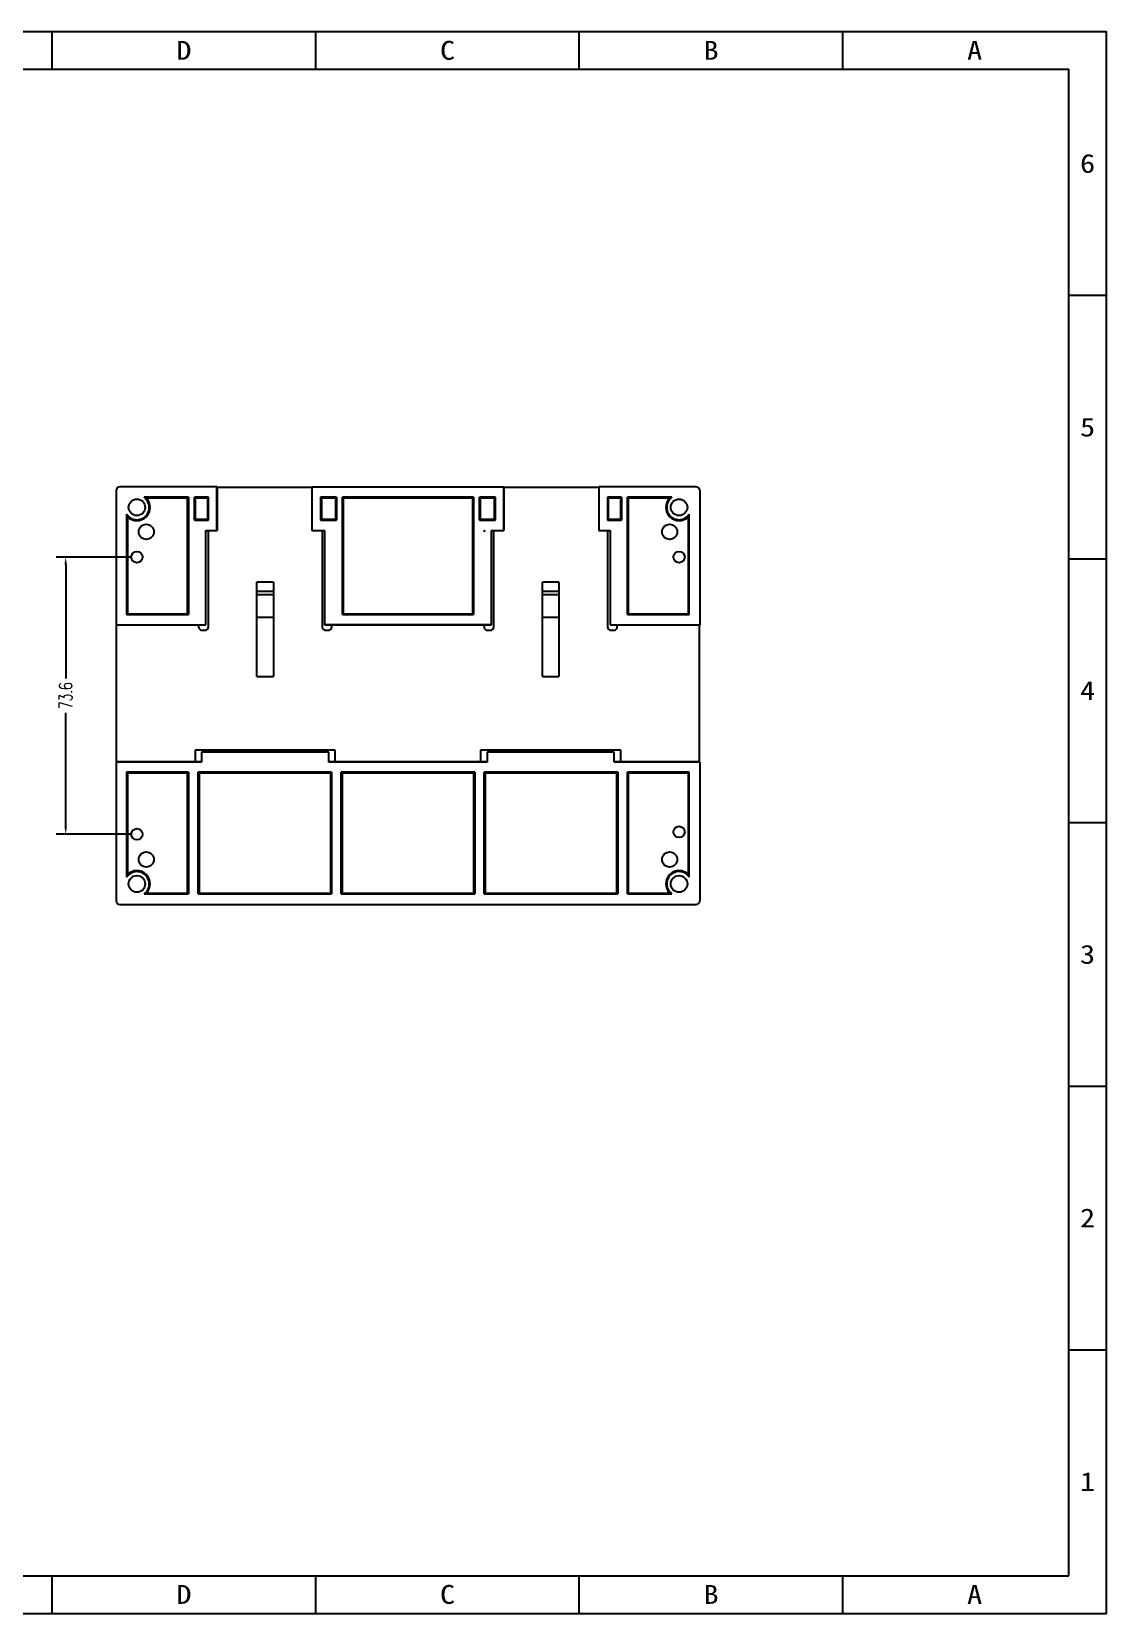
# Model space of a CAD drawing. Header units: millimetres. Extents: x -3217 to -236, y 973 to 1813.
# Drawn here: x -2908.5 to -2623.1, y 972.8 to 1392.8 of the extents above; entities that cross this region are included whole.
import ezdxf
from ezdxf.enums import TextEntityAlignment as Align

# ---------------------------------------------------------------- set-up
doc = ezdxf.new("R2010")
doc.units = ezdxf.units.MM
doc.styles.add('romans', font='romans.shx', dxfattribs={"width": 0.67, "bigfont": 'fangsong.shx'})
doc.styles.add('TEXTSTYLE_0', font='txt', dxfattribs={"width": 0.8})
doc.dimstyles.new('MSTD', dxfattribs={"dimtxt": 3.5, "dimasz": 2, "dimexe": 2.5, "dimexo": 1.5, "dimgap": 1, "dimtad": 0, "dimdsep": 46, "dimtxsty": 'romans', "dimcen": 0, "dimclrd": 5, "dimclre": 5, "dimclrt": 3, "dimadec": 1, "dimazin": 0, "dimtfac": 0.5, "dimtmove": 0, "dimatfit": 3, "dimfxl": 1, "dimarcsym": 0})

# ---------------------------------------------------------------- blocks, each defined once
blk = doc.blocks.new('*D36')
at = {"color": 5, "lineweight": -2, "transparency": 16777216}
for p, q in [((-2882.07, 1253.27), (-2901.98, 1253.27)), ((-2899.48, 1251.27), (-2899.48, 1221.05)), ((-2899.48, 1181.68), (-2899.48, 1211.9)), ((-2882.07, 1179.68), (-2901.98, 1179.68))]:
    blk.add_line(p, q, dxfattribs=at)
at = {"color": 5, "transparency": 16777216}
for points in [[(-2899.81, 1251.27), (-2899.14, 1251.27), (-2899.48, 1253.27)], [(-2899.81, 1181.68), (-2899.14, 1181.68), (-2899.48, 1179.68)]]:
    blk.add_solid(points, dxfattribs=at)
at = {"layer": 'Defpoints', "color": 0, "transparency": 16777216}
for p in [(-2880.57, 1253.27), (-2899.48, 1179.68), (-2880.57, 1179.68)]:
    blk.add_point(p, dxfattribs=at)
at = {"color": 3, "transparency": 16777216, "insert": (-2899.48, 1216.48), "char_height": 3.5, "attachment_point": 5, "rotation": 90, "style": 'romans'}
blk.add_mtext('73.6', dxfattribs=at)
blk = doc.blocks.new('SUN_6HWZ35TKK40GSGJE8VEUYAXIAKM')
at = {"color": 7, "linetype": 'Continuous'}
for p, q in [((-594, 420), (0, 420)), ((-280, 410), (-280, 420)), ((-210, 410), (-210, 420)), ((-140, 410), (-140, 420)), ((-70, 410), (-70, 420)), ((0, 0), (0, 420)), ((-584, 410), (-10, 410)), ((-10, 10), (-10, 410)), ((-10, 350), (0, 350)), ((-10, 280), (0, 280)), ((-10, 210), (0, 210)), ((-10, 140), (0, 140)), ((-10, 70), (0, 70)), ((-584, 10), (-10, 10)), ((-280, 0), (-280, 10)), ((-210, 0), (-210, 10)), ((-140, 0), (-140, 10)), ((-70, 0), (-70, 10)), ((-594, 0), (0, 0))]:
    blk.add_line(p, q, dxfattribs=at)
at = {"color": 2, "linetype": 'Continuous', "style": 'TEXTSTYLE_0'}
for s, width, p, p2 in [('D', 1.2, (-246.99, 412.53), (-242.99, 412.53)), ('C', 1.12, (-176.99, 412.53), (-172.99, 412.53)), ('B', 1.2, (-106.99, 412.53), (-102.99, 412.53)), ('A', 1.05, (-36.99, 412.53), (-32.99, 412.53)), ('6', 1.292308, (-6.99, 382.5), (-2.99, 382.5)), ('5', 1.2, (-6.99, 312.5), (-2.99, 312.5)), ('4', 1.12, (-6.99, 242.5), (-2.99, 242.5)), ('3', 1.2, (-6.99, 172.5), (-2.99, 172.5)), ('2', 1.2, (-6.99, 102.5), (-2.99, 102.5)), ('1', 3.36, (-6.99, 32.5), (-2.99, 32.5)), ('D', 1.2, (-246.99, 2.53), (-242.99, 2.53)), ('C', 1.12, (-176.99, 2.53), (-172.99, 2.53)), ('B', 1.2, (-106.99, 2.53), (-102.99, 2.53)), ('A', 1.05, (-36.99, 2.53), (-32.99, 2.53))]:
    blk.add_text(s, height=5, dxfattribs=dict(at, width=width)).set_placement(p, p2, align=Align.FIT)

msp = doc.modelspace()

# ---------------------------------------------------------------- linework, layer by layer
at = {"color": 7, "linetype": 'Continuous'}
for p, q in [((-2886.07, 1270.919), (-2886.07, 1235.3)), ((-2859.341, 1271.918), (-2885.07, 1271.918)), ((-2877.975, 1268.477), (-2878.659, 1269.139)), ((-2866.848, 1269.139), (-2878.659, 1269.139)), ((-2867.084, 1268.903), (-2878.03, 1268.903)), ((-2866.848, 1269.139), (-2867.084, 1268.903)), ((-2867.084, 1238.243), (-2867.084, 1268.903)), ((-2866.848, 1269.139), (-2866.848, 1238.007)), ((-2865.288, 1263.105), (-2865.288, 1269.139)), ((-2865.068, 1268.918), (-2865.288, 1269.139)), ((-2861.548, 1269.139), (-2865.288, 1269.139)), ((-2865.068, 1268.918), (-2865.068, 1263.325)), ((-2861.768, 1268.918), (-2865.068, 1268.918)), ((-2861.548, 1269.139), (-2861.768, 1268.918)), ((-2861.768, 1263.325), (-2861.768, 1268.918)), ((-2861.548, 1263.105), (-2861.548, 1269.139)), ((-2859.341, 1260.325), (-2859.341, 1271.918)), ((-2859.341, 1271.918), (-2859.268, 1271.845)), ((-2859.268, 1271.845), (-2859.268, 1260.325)), ((-2859.268, 1271.845), (-2834.069, 1271.845)), ((-2834.069, 1271.845), (-2833.996, 1271.918)), ((-2834.069, 1271.845), (-2834.069, 1260.325)), ((-2833.996, 1260.325), (-2833.996, 1271.918)), ((-2833.996, 1271.918), (-2783.144, 1271.918)), ((-2831.789, 1269.139), (-2831.789, 1263.105)), ((-2831.789, 1269.139), (-2831.569, 1268.918)), ((-2827.549, 1269.139), (-2831.789, 1269.139)), ((-2831.569, 1268.918), (-2831.569, 1263.325)), ((-2827.769, 1268.918), (-2831.569, 1268.918)), ((-2827.769, 1268.918), (-2827.549, 1269.139)), ((-2827.769, 1263.325), (-2827.769, 1268.918)), ((-2827.549, 1269.139), (-2827.549, 1263.105)), ((-2825.989, 1238.007), (-2825.989, 1269.139)), ((-2825.769, 1268.918), (-2825.989, 1269.139)), ((-2791.151, 1269.139), (-2825.989, 1269.139)), ((-2825.769, 1268.918), (-2825.769, 1238.227)), ((-2791.371, 1268.918), (-2825.769, 1268.918)), ((-2791.371, 1268.918), (-2791.151, 1269.139)), ((-2791.371, 1238.227), (-2791.371, 1268.918)), ((-2791.151, 1269.139), (-2791.151, 1238.007)), ((-2789.591, 1263.105), (-2789.591, 1269.139)), ((-2785.351, 1269.139), (-2789.591, 1269.139)), ((-2789.371, 1268.918), (-2789.591, 1269.139)), ((-2789.371, 1268.918), (-2789.371, 1263.325)), ((-2785.571, 1268.918), (-2789.371, 1268.918)), ((-2785.351, 1269.139), (-2785.571, 1268.918)), ((-2785.571, 1263.325), (-2785.571, 1268.918)), ((-2785.351, 1263.105), (-2785.351, 1269.139)), ((-2783.144, 1260.325), (-2783.144, 1271.918)), ((-2783.144, 1271.918), (-2783.071, 1271.845)), ((-2783.071, 1271.845), (-2783.071, 1260.325)), ((-2783.071, 1271.845), (-2757.872, 1271.845)), ((-2757.872, 1271.845), (-2757.798, 1271.918)), ((-2757.872, 1271.845), (-2757.872, 1260.325)), ((-2757.798, 1260.325), (-2757.798, 1271.918)), ((-2732.07, 1271.918), (-2757.798, 1271.918)), ((-2751.852, 1269.139), (-2755.592, 1269.139)), ((-2755.592, 1269.139), (-2755.592, 1263.105)), ((-2755.592, 1269.139), (-2755.372, 1268.918)), ((-2752.072, 1268.918), (-2755.372, 1268.918)), ((-2755.372, 1268.918), (-2755.372, 1263.325)), ((-2752.072, 1268.918), (-2751.852, 1269.139)), ((-2752.072, 1263.325), (-2752.072, 1268.918)), ((-2751.852, 1269.139), (-2751.852, 1263.105)), ((-2738.481, 1269.139), (-2750.292, 1269.139)), ((-2750.292, 1238.007), (-2750.292, 1269.139)), ((-2750.292, 1269.139), (-2750.056, 1268.903)), ((-2739.11, 1268.903), (-2750.056, 1268.903)), ((-2750.056, 1268.903), (-2750.056, 1238.243)), ((-2731.07, 1270.919), (-2731.07, 1235.3)), ((-2883.29, 1264.638), (-2883.29, 1238.007)), ((-2734.491, 1263.935), (-2733.85, 1264.638)), ((-2733.85, 1238.007), (-2733.85, 1264.638)), ((-2883.054, 1263.984), (-2883.054, 1238.243)), ((-2865.068, 1263.325), (-2865.288, 1263.105)), ((-2865.288, 1263.105), (-2861.548, 1263.105)), ((-2865.068, 1263.325), (-2861.768, 1263.325)), ((-2862.268, 1235.265), (-2862.268, 1260.325)), ((-2862.268, 1260.325), (-2859.268, 1260.325)), ((-2861.548, 1263.105), (-2861.768, 1263.325)), ((-2861.543, 1234.826), (-2861.543, 1260.325)), ((-2834.069, 1260.325), (-2830.769, 1260.325)), ((-2831.789, 1263.105), (-2831.569, 1263.325)), ((-2831.789, 1263.105), (-2827.549, 1263.105)), ((-2831.569, 1263.325), (-2827.769, 1263.325)), ((-2831.394, 1260.325), (-2831.394, 1234.826)), ((-2830.769, 1260.325), (-2830.769, 1235.265)), ((-2827.769, 1263.325), (-2827.549, 1263.105)), ((-2789.371, 1263.325), (-2789.591, 1263.105)), ((-2789.591, 1263.105), (-2785.351, 1263.105)), ((-2789.371, 1263.325), (-2785.571, 1263.325)), ((-2788.371, 1260.035), (-2788.371, 1260.325)), ((-2788.371, 1260.325), (-2788.271, 1260.325)), ((-2788.272, 1260.035), (-2788.371, 1260.035)), ((-2788.271, 1260.325), (-2788.272, 1260.035)), ((-2786.371, 1235.265), (-2786.371, 1260.325)), ((-2786.371, 1260.325), (-2783.071, 1260.325)), ((-2785.746, 1234.826), (-2785.746, 1260.325)), ((-2785.351, 1263.105), (-2785.571, 1263.325)), ((-2757.872, 1260.325), (-2754.872, 1260.325)), ((-2755.597, 1260.325), (-2755.597, 1234.826)), ((-2755.592, 1263.105), (-2755.372, 1263.325)), ((-2755.592, 1263.105), (-2751.852, 1263.105)), ((-2755.372, 1263.325), (-2752.072, 1263.325)), ((-2754.872, 1260.325), (-2754.872, 1235.265)), ((-2752.072, 1263.325), (-2751.852, 1263.105)), ((-2734.086, 1238.243), (-2734.086, 1263.984)), ((-2848.669, 1221.526), (-2848.669, 1246.625)), ((-2844.269, 1246.625), (-2848.669, 1246.625)), ((-2848.669, 1244.225), (-2844.269, 1244.225)), ((-2844.269, 1243.261), (-2848.669, 1243.261)), ((-2844.269, 1246.625), (-2844.269, 1221.526)), ((-2768.471, 1246.625), (-2772.871, 1246.625)), ((-2772.871, 1221.526), (-2772.871, 1246.625)), ((-2772.871, 1244.225), (-2768.471, 1244.225)), ((-2768.471, 1243.261), (-2772.871, 1243.261)), ((-2768.471, 1246.625), (-2768.471, 1221.526)), ((-2886.07, 1235.3), (-2885.997, 1235.227)), ((-2886.07, 1235.3), (-2862.268, 1235.3)), ((-2885.997, 1198.927), (-2885.997, 1235.227)), ((-2864.168, 1235.227), (-2885.997, 1235.227)), ((-2883.29, 1238.007), (-2883.054, 1238.243)), ((-2883.29, 1238.007), (-2866.848, 1238.007)), ((-2883.054, 1238.243), (-2867.084, 1238.243)), ((-2866.848, 1238.007), (-2867.084, 1238.243)), ((-2864.168, 1234.826), (-2864.168, 1235.265)), ((-2864.168, 1235.265), (-2862.268, 1235.265)), ((-2844.269, 1237.225), (-2848.669, 1237.225)), ((-2786.371, 1235.3), (-2830.769, 1235.3)), ((-2830.769, 1235.265), (-2828.769, 1235.265)), ((-2828.769, 1234.826), (-2828.769, 1235.265)), ((-2788.371, 1235.227), (-2828.769, 1235.227)), ((-2825.989, 1238.007), (-2825.769, 1238.227)), ((-2825.989, 1238.007), (-2791.151, 1238.007)), ((-2825.769, 1238.227), (-2791.371, 1238.227)), ((-2791.151, 1238.007), (-2791.371, 1238.227)), ((-2788.371, 1235.265), (-2786.371, 1235.265)), ((-2788.371, 1234.826), (-2788.371, 1235.265)), ((-2768.471, 1237.225), (-2772.871, 1237.225)), ((-2754.872, 1235.3), (-2731.07, 1235.3)), ((-2754.872, 1235.265), (-2752.972, 1235.265)), ((-2752.972, 1234.826), (-2752.972, 1235.265)), ((-2731.143, 1235.227), (-2752.972, 1235.227)), ((-2750.292, 1238.007), (-2750.056, 1238.243)), ((-2750.292, 1238.007), (-2733.85, 1238.007)), ((-2750.056, 1238.243), (-2734.086, 1238.243)), ((-2733.85, 1238.007), (-2734.086, 1238.243)), ((-2731.07, 1235.3), (-2731.143, 1235.227)), ((-2731.143, 1198.927), (-2731.143, 1235.227)), ((-2863.168, 1233.826), (-2862.543, 1233.826)), ((-2830.394, 1233.826), (-2829.769, 1233.826)), ((-2787.371, 1233.826), (-2786.746, 1233.826)), ((-2754.597, 1233.826), (-2753.972, 1233.826)), ((-2848.669, 1221.526), (-2844.269, 1221.526)), ((-2772.871, 1221.526), (-2768.471, 1221.526)), ((-2865.068, 1202.027), (-2865.068, 1198.927)), ((-2827.869, 1202.027), (-2865.068, 1202.027)), ((-2863.368, 1201.427), (-2863.368, 1198.854)), ((-2829.569, 1201.427), (-2863.368, 1201.427)), ((-2829.569, 1198.854), (-2829.569, 1201.427)), ((-2827.869, 1198.927), (-2827.869, 1202.027)), ((-2752.072, 1202.027), (-2789.271, 1202.027)), ((-2789.271, 1202.027), (-2789.271, 1198.927)), ((-2753.772, 1201.427), (-2787.571, 1201.427)), ((-2787.571, 1201.427), (-2787.571, 1198.854)), ((-2753.772, 1198.854), (-2753.772, 1201.427)), ((-2752.072, 1198.927), (-2752.072, 1202.027)), ((-2886.07, 1198.854), (-2885.997, 1198.927)), ((-2886.07, 1198.854), (-2886.07, 1162.034)), ((-2863.368, 1198.854), (-2886.07, 1198.854)), ((-2865.068, 1198.927), (-2885.997, 1198.927)), ((-2865.068, 1198.976), (-2863.368, 1198.976)), ((-2829.569, 1198.976), (-2827.869, 1198.976)), ((-2787.571, 1198.854), (-2829.569, 1198.854)), ((-2789.271, 1198.927), (-2827.869, 1198.927)), ((-2789.271, 1198.976), (-2787.571, 1198.976)), ((-2753.772, 1198.976), (-2752.072, 1198.976)), ((-2731.07, 1198.854), (-2753.772, 1198.854)), ((-2731.143, 1198.927), (-2752.072, 1198.927)), ((-2731.07, 1198.854), (-2731.143, 1198.927)), ((-2731.07, 1198.854), (-2731.07, 1162.034)), ((-2883.29, 1196.147), (-2883.29, 1168.314)), ((-2883.29, 1196.147), (-2883.054, 1195.911)), ((-2866.85, 1196.147), (-2883.29, 1196.147)), ((-2883.054, 1195.911), (-2883.054, 1168.968)), ((-2867.086, 1195.911), (-2883.054, 1195.911)), ((-2867.086, 1195.911), (-2866.85, 1196.147)), ((-2867.086, 1164.05), (-2867.086, 1195.911)), ((-2866.85, 1196.147), (-2866.85, 1163.814)), ((-2864.29, 1163.814), (-2864.29, 1196.147)), ((-2864.07, 1195.927), (-2864.29, 1196.147)), ((-2828.85, 1196.147), (-2864.29, 1196.147)), ((-2864.07, 1195.927), (-2864.07, 1164.034)), ((-2829.07, 1195.927), (-2864.07, 1195.927)), ((-2829.07, 1195.927), (-2828.85, 1196.147)), ((-2829.07, 1164.034), (-2829.07, 1195.927)), ((-2828.85, 1196.147), (-2828.85, 1163.814)), ((-2826.07, 1195.927), (-2826.29, 1196.147)), ((-2790.85, 1196.147), (-2826.29, 1196.147)), ((-2826.29, 1163.814), (-2826.29, 1196.147)), ((-2791.07, 1195.927), (-2826.07, 1195.927)), ((-2826.07, 1195.927), (-2826.07, 1164.034)), ((-2791.07, 1195.927), (-2790.85, 1196.147)), ((-2791.07, 1164.034), (-2791.07, 1195.927)), ((-2790.85, 1196.147), (-2790.85, 1163.814)), ((-2752.85, 1196.147), (-2788.29, 1196.147)), ((-2788.07, 1195.927), (-2788.29, 1196.147)), ((-2788.29, 1163.814), (-2788.29, 1196.147)), ((-2753.07, 1195.927), (-2788.07, 1195.927)), ((-2788.07, 1195.927), (-2788.07, 1164.034)), ((-2753.07, 1195.927), (-2752.85, 1196.147)), ((-2753.07, 1164.034), (-2753.07, 1195.927)), ((-2752.85, 1196.147), (-2752.85, 1163.814)), ((-2733.85, 1196.147), (-2750.29, 1196.147)), ((-2750.29, 1196.147), (-2750.054, 1195.911)), ((-2750.29, 1163.814), (-2750.29, 1196.147)), ((-2734.086, 1195.911), (-2750.054, 1195.911)), ((-2750.054, 1195.911), (-2750.054, 1164.05)), ((-2733.85, 1196.147), (-2734.086, 1195.911)), ((-2734.086, 1168.968), (-2734.086, 1195.911)), ((-2733.85, 1168.314), (-2733.85, 1196.147)), ((-2882.649, 1169.017), (-2883.29, 1168.314)), ((-2878.659, 1163.814), (-2866.85, 1163.814)), ((-2878.03, 1164.05), (-2867.086, 1164.05)), ((-2866.85, 1163.814), (-2867.086, 1164.05)), ((-2864.07, 1164.034), (-2864.29, 1163.814)), ((-2864.29, 1163.814), (-2828.85, 1163.814)), ((-2864.07, 1164.034), (-2829.07, 1164.034)), ((-2829.07, 1164.034), (-2828.85, 1163.814)), ((-2826.07, 1164.034), (-2826.29, 1163.814)), ((-2826.29, 1163.814), (-2790.85, 1163.814)), ((-2826.07, 1164.034), (-2791.07, 1164.034)), ((-2791.07, 1164.034), (-2790.85, 1163.814)), ((-2788.07, 1164.034), (-2788.29, 1163.814)), ((-2788.29, 1163.814), (-2752.85, 1163.814)), ((-2788.07, 1164.034), (-2753.07, 1164.034)), ((-2753.07, 1164.034), (-2752.85, 1163.814)), ((-2750.29, 1163.814), (-2750.054, 1164.05)), ((-2750.29, 1163.814), (-2738.481, 1163.814)), ((-2750.054, 1164.05), (-2739.11, 1164.05)), ((-2739.165, 1164.475), (-2738.481, 1163.814)), ((-2885.07, 1161.034), (-2732.07, 1161.034))]:
    msp.add_line(p, q, dxfattribs=at)
for centre, radius in [((-2880.572, 1266.474), 2.2), ((-2736.568, 1266.474), 2.2), ((-2878.07, 1259.976), 2), ((-2739.07, 1259.976), 2), ((-2880.572, 1253.275), 1.5), ((-2736.568, 1253.275), 1.5), ((-2880.572, 1179.678), 1.5), ((-2736.568, 1180.277), 1.5), ((-2878.07, 1172.976), 2), ((-2739.07, 1172.976), 2), ((-2880.572, 1166.478), 2.2), ((-2736.568, 1166.478), 2.2)]:
    msp.add_circle(centre, radius, dxfattribs=at)
for centre, radius, start, end in [((-2880.572, 1266.474), 3.28, 214.04495, 37.63726), ((-2880.572, 1266.474), 3.516, 225.09345, 43.68717), ((-2880.901, 1262.201), 7.291, 66.81222, 72.09435), ((-2736.568, 1266.474), 3.516, 136.31283, 314.90655), ((-2736.568, 1266.474), 3.28, 125.68154, 309.27262), ((-2736.268, 1262.279), 7.207, 107.87514, 113.21854), ((-2876.432, 1266.743), 7.174, 197.05825, 202.61124), ((-2740.787, 1266.771), 7.257, 337.42072, 342.91006), ((-2863.168, 1234.826), 1, 180, 270), ((-2862.543, 1234.826), 1, 270, 0), ((-2830.394, 1234.826), 1, 180, 270), ((-2829.769, 1234.826), 1, 270, 0), ((-2787.371, 1234.826), 1, 180, 270), ((-2786.746, 1234.826), 1, 270, 0), ((-2754.597, 1234.826), 1, 180, 270), ((-2753.972, 1234.826), 1, 270, 0), ((-2876.353, 1166.182), 7.257, 157.42072, 162.91006), ((-2880.572, 1166.478), 3.516, 316.31283, 134.90655), ((-2880.572, 1166.478), 3.28, 305.68154, 129.27262), ((-2736.568, 1166.478), 3.516, 45.09345, 223.68717), ((-2736.568, 1166.478), 3.28, 34.04495, 217.63726), ((-2740.708, 1166.21), 7.174, 17.05825, 22.61124), ((-2880.872, 1170.673), 7.207, 287.87514, 293.21854), ((-2736.239, 1170.752), 7.291, 246.81222, 252.09435)]:
    msp.add_arc(centre, radius, start, end, dxfattribs=at)
for centre, major_axis in [((-2885.07, 1270.918), (-0.707, 0.707)), ((-2732.07, 1270.918), (0.707, 0.707)), ((-2885.07, 1162.034), (-0.707, -0.707)), ((-2732.07, 1162.034), (0.707, -0.707))]:
    msp.add_ellipse(centre, major_axis=major_axis, ratio=0.9996955, start_param=-0.7852459, end_param=0.7852459, dxfattribs=at)

# ---------------------------------------------------------------- block references
msp.add_blockref('SUN_6HWZ35TKK40GSGJE8VEUYAXIAKM', (-2623.077, 972.793))

# ---------------------------------------------------------------- dimensions: what is measured, and where the dimension line sits
dim = msp.add_linear_dim(base=(-2899.477, 1179.678), p1=(-2880.572, 1253.275), p2=(-2880.572, 1179.678), angle=90, dimstyle='MSTD')
dim.commit()
dim.dimension.update_dxf_attribs({"geometry": '*D36', "text_midpoint": (-2899.477, 1216.476)})

doc.saveas('drawing.dxf')
